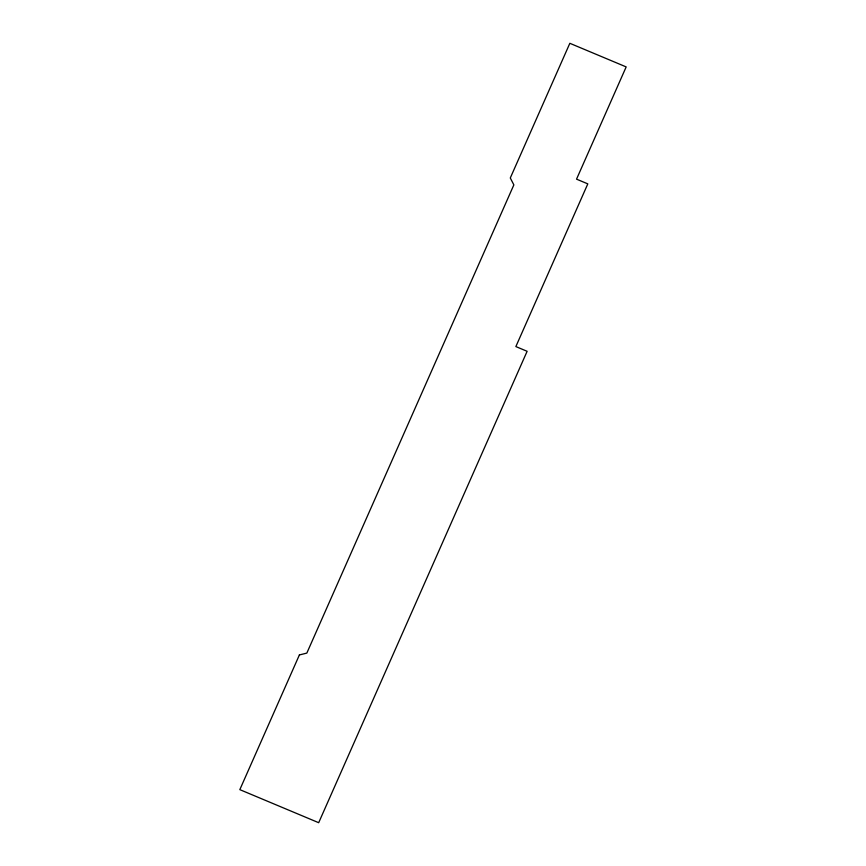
<?xml version="1.0" encoding="UTF-8"?>
<svg xmlns="http://www.w3.org/2000/svg" width="866" height="866" viewBox="0 0 866 866"><rect width="100%" height="100%" fill="white"/><g stroke="black" fill="none" stroke-linecap="round" stroke-linejoin="round"><path stroke-width="1.3" d="M299.387 654.956L239.828 789.64L318.688 822.7L527.123 351.293L515.865 346.573L587.808 183.873L576.54 179.154L626.172 66.909L569.839 43.3L510.291 177.985L513.863 184.88L306.835 653.094L299.387 654.956"/></g></svg>
